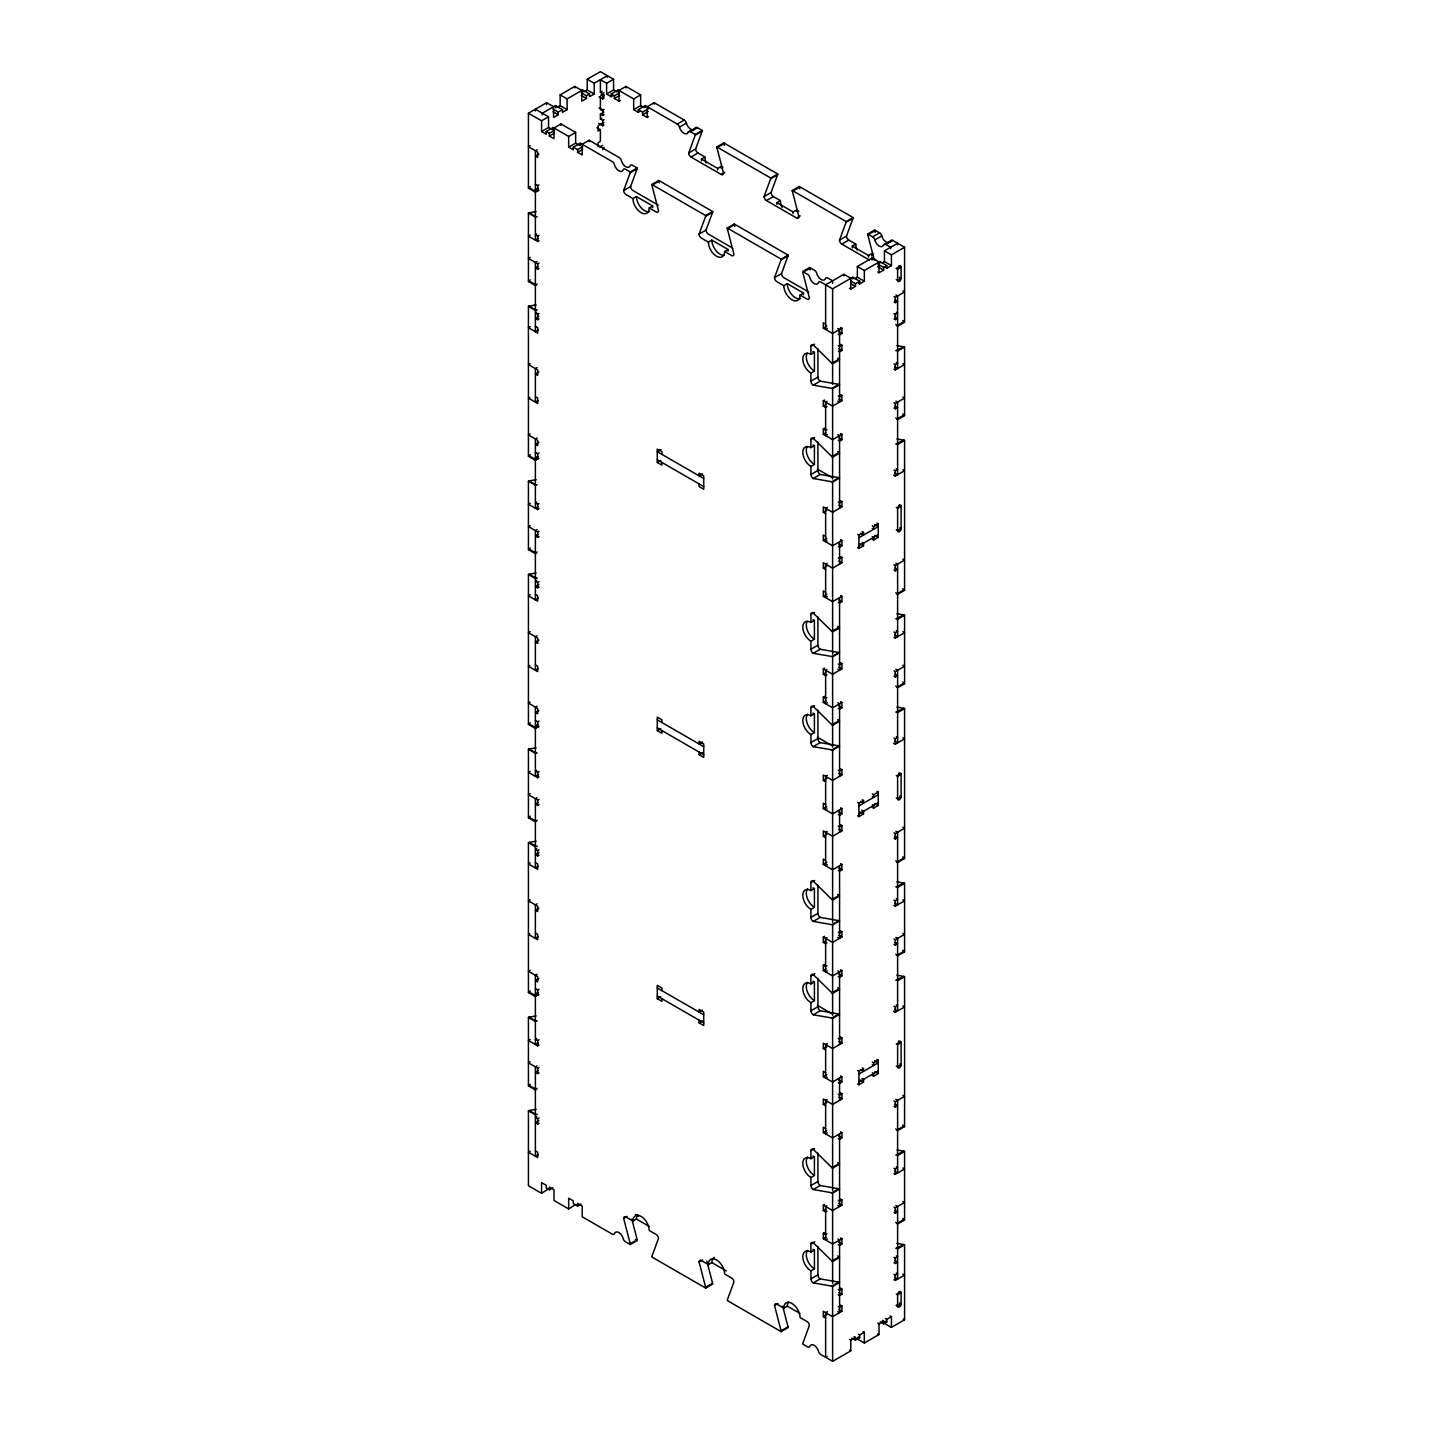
<?xml version="1.0" encoding="UTF-8"?>
<svg xmlns="http://www.w3.org/2000/svg" width="1433" height="1433" viewBox="0 0 1433 1433"><rect width="100%" height="100%" fill="white"/><g stroke="black" fill="none" stroke-linecap="round" stroke-linejoin="round"><path stroke-width="1.5" d="M632.938 198.578L636.431 196.572L652.678 205.958L649.203 207.964A11.5 6.628 60 0 1 641.07 212.657A11.5 6.628 60 0 1 632.938 198.578L625.97 194.566A3.278 1.899 60 0 1 623.66 190.535L630.198 172.748A3.278 1.899 60 0 0 630.287 172.032L637.255 168.001L632.365 165.189A3.278 1.899 60 0 0 630.18 165.709A6.574 3.797 60 0 1 625.791 166.747A6.574 3.797 60 0 1 621.42 160.639A3.278 1.899 60 0 0 619.235 157.594L589.178 140.237L582.21 144.267L582.21 154.997L577.571 152.31L577.571 149.623L573.307 147.169L573.307 149.856L568.668 147.169L568.668 136.44L575.636 132.427L575.636 143.157L568.668 147.169M623.66 190.535L630.627 186.523L637.166 168.718A3.278 1.899 60 0 0 637.255 168.001M724.811 172.354L721.175 174.45L690.993 157.021A3.278 1.899 60 0 1 688.682 153.009L695.22 135.204A3.278 1.899 60 0 0 695.31 134.487L702.277 130.475L697.387 127.644A3.278 1.899 60 0 0 695.202 128.164A6.574 3.797 60 0 1 690.813 129.221A6.574 3.797 60 0 1 686.425 123.113A3.278 1.899 60 0 0 684.24 120.067L654.2 102.71L647.232 106.723L647.232 117.452L648.54 116.7M688.682 153.009L695.632 148.978L702.188 131.173A3.278 1.899 60 0 0 702.277 130.475M708.368 242.141L711.861 240.117L728.107 249.503L724.632 251.509A11.5 6.628 60 0 1 716.5 256.202A11.5 6.628 60 0 1 708.368 242.141L701.4 238.111A3.278 1.899 60 0 1 699.089 234.098L705.627 216.293A3.278 1.899 60 0 0 705.717 215.577L712.685 211.565L658.822 180.451L651.854 184.481A3.296 1.899 60 0 0 651.943 185.305L658.481 210.651A3.278 1.899 60 0 1 656.171 211.994L649.203 207.964M699.089 234.098L706.057 230.068L712.595 212.263A3.278 1.899 60 0 0 712.685 211.565M800.241 215.899L796.605 217.995L766.422 200.566A3.278 1.899 60 0 1 764.094 196.554L770.649 178.749A3.278 1.899 60 0 0 770.739 178.032L777.707 174.02L723.826 142.924L716.876 146.936A3.296 1.899 60 0 0 716.966 147.76L723.504 173.106A3.278 1.899 60 0 1 721.175 174.45M764.094 196.554L771.061 192.524L777.617 174.736A3.278 1.899 60 0 0 777.707 174.02M783.797 285.686L787.29 283.662L803.537 293.048L800.062 295.073A11.5 6.628 60 0 1 791.93 299.766A11.5 6.628 60 0 1 783.797 285.686L776.829 281.656A3.278 1.899 60 0 1 774.519 277.644L781.057 259.839A3.278 1.899 60 0 0 781.146 259.122L788.114 255.11L734.251 223.996L727.283 228.026A3.296 1.899 60 0 0 727.373 228.85L733.911 254.196A3.278 1.899 60 0 1 731.6 255.54L724.632 251.509M774.519 277.644L781.487 273.613L788.025 255.808A3.278 1.899 60 0 0 788.114 255.11M869.419 260.036L841.852 244.129A3.278 1.899 60 0 1 839.523 240.099L846.079 222.294A3.278 1.899 60 0 0 846.169 221.596L853.137 217.565L799.256 186.469L792.288 190.482A3.296 1.899 60 0 0 792.395 191.305L798.933 216.67A3.278 1.899 60 0 1 796.605 217.995M839.523 240.099L846.491 236.087L853.029 218.282A3.278 1.899 60 0 0 853.137 217.565M538.378 189.389L536.049 191.682A3.278 1.899 -60 0 1 535.387 192.165L528.419 188.153A3.278 1.899 -60 0 0 529.082 187.651L530.246 186.505M537.214 283.895L536.049 285.042A3.278 1.899 -60 0 1 535.387 285.525L528.419 281.513A3.278 1.899 -60 0 0 529.082 281.011L530.246 279.865M538.378 457.521L536.049 459.814A3.278 1.899 -60 0 1 535.387 460.298L528.419 456.285A3.278 1.899 -60 0 0 529.082 455.784L530.246 454.637M537.214 552.01L536.049 553.156A3.278 1.899 -60 0 1 535.387 553.657L528.419 549.645A3.278 1.899 -60 0 0 529.082 549.144L530.246 547.997M538.378 725.635L536.049 727.928A3.278 1.899 -60 0 1 535.387 728.43L528.419 724.417A3.278 1.899 -60 0 0 529.082 723.916L530.246 722.769M537.214 820.142L536.049 821.288A3.278 1.899 -60 0 1 535.387 821.79L528.419 817.759A3.278 1.899 -60 0 0 529.082 817.276L530.246 816.129M538.378 993.768L536.049 996.06A3.278 1.899 -60 0 1 535.387 996.562L528.419 992.532A3.278 1.899 -60 0 0 529.082 992.048L530.246 990.902M537.214 1088.274L536.049 1089.42A3.278 1.899 -60 0 1 535.387 1089.922L528.419 1085.892A3.278 1.899 -60 0 0 529.082 1085.408L530.246 1084.262M528.419 188.153L528.419 113.207L546.6 102.71L553.568 106.723L553.568 117.452L558.207 114.765L558.207 112.096L562.47 109.642L562.47 112.311L567.11 109.642L567.11 98.913L560.142 94.883L560.142 105.612L567.11 109.642M560.142 94.883L574.812 86.41L581.78 90.44L581.78 101.17L586.437 98.483L586.437 95.796L581.207 92.787M607.359 77.239L607.359 75.68L594.211 83.275L594.211 93.987L587.243 89.974L587.243 79.245L600.391 71.65L613.557 79.245L613.557 89.974L606.589 93.987L606.589 83.275L600.391 79.693L600.391 92.214L602.72 93.539L604.027 92.787M562.47 109.642L555.502 105.612L542.337 113.207L542.337 114.962M567.11 98.913L582.586 89.974L589.554 93.987L589.554 96.674L594.211 93.987M556.667 107.618L560.142 105.612M584.037 91.819L587.243 89.974M541.567 120.802L548.534 116.79L548.534 127.501L541.567 131.531L541.567 120.802L528.419 113.207M606.589 83.275L613.557 79.245M586.437 95.796L589.554 93.987M600.391 92.214L602.147 91.193M604.099 95.438L601.269 94.059M541.567 131.531L546.224 134.218L546.224 131.531L553.174 127.501L568.668 136.44M599.084 96.817L602.72 98.913L604.027 98.16M612.536 95.921L611.228 96.674L611.228 93.987L618.196 89.974L633.673 98.913L640.641 94.883L640.641 105.612L633.673 109.642L633.673 98.913M575.636 132.427L560.948 123.955L553.998 127.985L553.998 138.696L549.341 136.028L549.341 133.341L554.571 130.313M640.641 94.883L625.97 86.41L619.002 90.44L619.002 101.17L620.31 100.417M611.228 93.987L614.363 95.796L619.593 92.787M530.156 145.718L528.419 146.721L537.697 152.095L537.697 157.451L535.387 156.107L538.862 154.101M549.341 136.028L554.571 133M614.363 95.796L614.363 98.483L619.593 95.474M599.084 107.994L602.72 110.09L604.027 109.32M537.124 149.748L535.387 150.752L535.387 240.117L538.289 238.451M604.027 119.602L602.72 120.354L600.391 119.011L600.391 114.103L603.884 112.096M600.391 114.103L602.72 115.446L604.027 114.694M600.391 119.011L601.699 118.258M603.884 122.378L598.08 125.728L598.08 131.084L600.391 129.74L600.391 141.365L598.08 142.709L598.08 146.721M598.654 123.381L602.72 125.728L604.027 124.976M573.307 147.169L580.275 143.157L612.267 161.624A3.278 1.899 60 0 1 614.452 164.67A6.574 3.797 60 0 0 618.823 170.778A6.574 3.797 60 0 0 623.212 169.721A3.278 1.899 60 0 1 625.397 169.201L630.287 172.032M639.637 111.559L638.33 112.311L638.33 109.642L645.298 105.612L677.272 124.08A3.278 1.899 60 0 1 679.475 127.125A6.574 3.797 60 0 0 683.846 133.233A6.574 3.797 60 0 0 688.216 132.194A3.278 1.899 60 0 1 690.419 131.675L697.387 127.644M577.571 149.623L582.783 146.614M638.33 109.642L642.575 112.096L648.235 108.818M577.571 152.31L582.783 149.301M642.575 112.096L642.575 114.765L648.235 111.505M599.8 147.08L602.684 145.396M535.387 184.266L537.697 185.609L539.005 184.857M604.027 147.312L602.72 149.748M537.984 188.117L535.387 189.622L537.697 190.965L539.005 190.213M677.272 124.08L684.24 120.067M679.475 127.125L686.425 123.113M688.216 132.194L695.184 128.164M630.198 172.748L637.166 168.718M695.22 135.204L702.188 131.173M530.156 235.102L528.419 236.105L537.697 241.461L539.005 240.708M536.694 234.009L535.387 234.761L537.697 236.105L539.005 235.352M690.993 157.021L697.961 153.009L704.929 157.021A11.5 6.628 60 0 0 706.254 162.932M651.943 185.305L658.911 181.275A3.296 1.899 60 0 1 658.822 180.451M716.966 147.76L723.934 143.73A3.296 1.899 60 0 1 723.826 142.924M530.156 257.438L528.419 258.442L537.697 263.815L539.005 263.063M701.579 160.818A11.5 6.628 60 0 1 701.454 159.045L704.929 157.021M537.124 261.469L535.387 262.472L535.387 331.739L538.289 330.056M537.984 266.323L535.387 267.828L537.697 269.171L539.005 268.419M717.557 170.043A11.5 6.628 60 0 0 717.7 168.413L721.175 166.407L722.931 167.41M536.694 312.215L535.387 312.967L537.697 314.311L539.005 313.558M705.627 216.293L712.595 212.263M770.649 178.749L777.617 174.736M538.862 316.317L535.387 318.323L537.697 319.666L539.005 318.914M530.156 326.706L528.419 327.709L537.697 333.083L537.697 327.709L535.387 326.366M766.422 200.566L773.39 196.554L780.358 200.566A11.5 6.628 60 0 0 782.167 207.534M727.373 228.85L734.341 224.82A3.296 1.899 60 0 1 734.251 223.996M792.395 191.305L799.363 187.293A3.296 1.899 60 0 1 799.256 186.469M777.008 204.364A11.5 6.628 60 0 1 776.865 202.59L780.358 200.566M530.156 363.57L528.419 364.573L537.697 369.947L537.697 375.303L535.387 373.959L538.862 371.953M792.986 213.607A11.5 6.628 60 0 0 793.13 211.977L796.605 209.952L798.79 211.224M537.124 367.6L535.387 368.603L535.387 402.118L537.984 400.613M529.726 397.335L528.419 398.105L537.697 403.461L537.697 398.105L535.387 396.762M781.057 259.839L788.025 255.808M846.079 222.294L853.029 218.282M841.852 244.129L848.82 240.099L855.788 244.129A11.5 6.628 60 0 0 857.113 250.023M800.062 295.073L807.03 299.085A3.278 1.899 60 0 0 809.34 297.742L802.802 272.395A3.296 1.899 60 0 1 802.713 271.571L809.681 267.541L814.571 270.371A3.278 1.899 60 0 1 816.756 273.434A6.574 3.797 60 0 0 821.145 279.525A6.574 3.797 60 0 0 825.515 278.486A3.278 1.899 60 0 1 827.701 277.966L832.609 280.796L832.609 283.25M875.67 259.463L874.363 260.215L867.825 234.851A3.296 1.899 60 0 1 867.717 234.027L874.685 230.014L879.593 232.845A3.278 1.899 60 0 1 881.779 235.89A6.574 3.797 60 0 0 886.149 241.998A6.574 3.797 60 0 0 890.538 240.941A3.278 1.899 60 0 1 892.723 240.422L904.581 247.264L904.581 322.21L897.613 326.24A3.278 1.899 60 0 1 896.951 325.739L895.786 324.592M802.802 272.395L809.77 268.365A3.296 1.899 60 0 1 809.681 267.541M867.825 234.851L874.793 230.838A3.296 1.899 60 0 1 874.685 230.014M852.438 247.927A11.5 6.628 60 0 1 852.295 246.136L855.788 244.129M530.156 433.966L528.419 434.969L537.697 440.325L537.697 445.699L535.387 444.355L538.862 442.331M867.717 234.027L872.625 236.857L879.593 232.845M872.625 236.857A3.278 1.899 60 0 1 874.811 239.92L881.779 235.89M537.124 437.979L535.387 438.982L535.387 508.249L538.289 506.583M874.811 239.92A6.574 3.797 60 0 0 879.181 246.01A6.574 3.797 60 0 0 883.57 244.971L890.538 240.941M883.57 244.971A3.278 1.899 60 0 1 885.755 244.452L892.723 240.422M868.416 257.152A11.5 6.628 60 0 0 868.559 255.522L872.034 253.498L873.342 254.268M849.482 288.302L850.79 289.054L850.79 278.324L843.822 274.312L825.641 284.809L825.641 329.5L827.378 328.497M857.364 266.484L864.332 270.515L864.332 281.226L857.364 277.214L857.364 266.484L872.052 258.012L879.002 262.042L879.002 272.772L877.695 272.001M904.581 247.264L891.433 254.877L891.433 265.589L884.466 261.576L884.466 250.847L897.613 243.252L897.613 244.81M535.387 452.398L537.697 453.742L539.005 452.971M537.984 456.249L535.387 457.754L537.697 459.097L539.005 458.345M802.713 271.571L807.603 274.402A3.278 1.899 60 0 1 809.788 277.447A6.574 3.797 60 0 0 814.177 283.555A6.574 3.797 60 0 0 818.548 282.498A3.278 1.899 60 0 1 820.733 281.979L832.609 288.839L852.725 277.214L859.693 281.226L859.693 283.913L858.385 283.161M864.332 270.515L879.826 261.576L886.776 265.589L886.776 268.276L885.487 267.523M854.767 278.719L857.364 277.214M882.137 262.92L884.466 261.576M850.647 280.922L855.429 283.698L859.693 281.226M877.551 263.887L883.659 267.398L886.776 265.589M850.79 289.054L855.429 286.367L855.429 283.698M859.693 283.913L864.332 281.226M879.002 272.772L883.659 270.085L883.659 267.398M886.776 268.276L891.433 265.589M825.641 324.127L823.312 322.801L823.312 328.157L826.805 326.151M530.156 503.234L528.419 504.237L537.697 509.593L539.005 508.84M536.694 502.141L535.387 502.893L537.697 504.237L539.005 503.485M813.245 385.155L820.213 381.142L838.896 384.366A3.278 1.899 60 0 1 839.577 384.635L832.609 388.665A3.278 1.899 60 0 0 831.946 388.397L813.245 385.155A3.278 1.899 60 0 1 810.935 381.142L810.935 373.082A11.5 6.628 60 0 1 802.802 359.02A11.5 6.628 60 0 1 810.935 354.327L810.935 346.284L814.553 344.189M838.269 334.104L839.577 334.856L841.888 333.513L841.888 328.157L832.609 333.513L823.312 328.157M893.995 296.577L895.303 297.33L904.581 291.956L902.844 290.953M893.995 301.933L895.303 302.685L897.613 301.342L895.016 299.837M810.935 354.327L814.41 352.303L814.41 371.075L810.935 373.082M661.007 449.586L657.281 451.717L703.728 478.532M838.269 351.085L839.577 351.837L841.888 350.494L841.888 345.138L839.577 346.481L838.269 345.729M893.995 313.558L895.303 314.311L897.613 312.967L896.306 312.215M530.156 525.571L528.419 526.574L537.697 531.93L539.005 531.177M893.995 318.914L895.303 319.666L897.613 318.323L895.016 316.818M537.124 529.601L535.387 530.604L535.387 599.872L538.289 598.188M661.939 454.404L661.939 451.717L657.281 449.048L657.281 462.447L660.774 460.441M831.946 363.283L838.896 359.253A3.296 1.899 60 0 0 839.577 359.755L832.609 363.767A3.296 1.899 60 0 1 831.946 363.283L813.245 344.941A3.278 1.899 60 0 0 810.935 346.284M896.951 325.739L903.918 321.726A3.278 1.899 60 0 0 904.581 322.21M537.984 534.455L535.387 535.96L537.697 537.303L539.005 536.551M810.935 381.142L817.903 377.112L817.903 348.792M831.946 388.397L838.896 384.366M895.786 350.655L903.918 346.84A3.296 1.899 60 0 1 904.581 347.108L904.581 415.57L897.613 419.6A3.278 1.899 60 0 1 896.951 419.099L895.786 417.952M904.581 347.108L897.613 351.121A3.296 1.899 60 0 0 896.951 350.852M826.948 406.721L825.641 407.474L823.312 406.13L823.312 400.774L824.62 400.022M826.948 401.365L825.641 402.118L825.641 435.632L827.378 434.629M702.564 473.839L699.089 475.846L699.089 473.177L703.728 475.846L703.728 489.262L699.089 486.575L699.089 483.888M823.312 406.13L825.927 404.625M823.312 400.774L832.609 406.13L841.888 400.774L841.888 395.418L839.577 396.762L838.269 395.992M893.995 363.821L895.303 364.573L897.613 363.23L896.306 362.477M893.995 369.195L895.303 369.947L904.581 364.573L902.844 363.57M536.694 580.347L535.387 581.099L537.697 582.443L539.005 581.691M538.862 584.449L535.387 586.455L537.697 587.799L539.005 587.046M530.156 594.838L528.419 595.841L537.697 601.197L537.697 595.841L535.387 594.498M838.269 440.236L839.577 440.988L841.888 439.662L841.888 434.289L832.609 439.662L823.312 434.289L823.312 428.933L824.62 428.18M826.948 429.524L825.641 430.276L823.312 428.933M813.245 478.515L820.213 474.484L838.896 477.726A3.278 1.899 60 0 1 839.577 477.995L832.609 482.025A3.278 1.899 60 0 0 831.946 481.757L813.245 478.515A3.278 1.899 60 0 1 810.935 474.484L810.935 466.441A11.5 6.628 60 0 1 802.802 452.362A11.5 6.628 60 0 1 810.935 447.669L810.935 439.626L814.553 437.531M823.312 434.289L825.927 432.784M810.935 447.669L814.41 445.663L814.41 464.435L810.935 466.441M893.995 402.709L895.303 403.461L904.581 398.087L902.844 397.084M893.995 408.065L895.303 408.817L897.613 407.474L895.016 405.969M831.946 456.625L838.896 452.613A3.296 1.899 60 0 0 839.577 453.115L832.609 457.127A3.296 1.899 60 0 1 831.946 456.625L813.245 438.301A3.278 1.899 60 0 0 810.935 439.626M896.951 419.099L903.918 415.068A3.278 1.899 60 0 0 904.581 415.57M530.156 631.702L528.419 632.705L537.697 638.079L537.697 643.435L535.387 642.091L538.862 640.085M810.935 474.484L817.903 470.472L817.903 442.152M537.124 635.733L535.387 636.736L535.387 670.25L537.984 668.745M831.946 481.757L838.896 477.726M895.786 444.015L903.918 440.182A3.296 1.899 60 0 1 904.581 440.468L904.581 590.342L897.613 594.373A3.278 1.899 60 0 1 896.951 593.871L895.786 592.725M904.581 440.468L897.613 444.481A3.296 1.899 60 0 0 896.951 444.212M529.726 665.467L528.419 666.22L537.697 671.593L537.697 666.22L535.387 664.894M827.378 507.246L825.641 508.249L825.641 541.764L827.092 540.922M840.58 500.798L841.888 501.55L841.888 506.906L832.609 512.28L823.312 506.906L823.312 512.28L826.805 510.255M841.888 501.55L839.577 502.893L838.269 502.141M893.995 469.952L895.303 470.705L897.613 469.379L896.306 468.627M893.565 475.075L895.303 476.078L904.581 470.705L902.844 469.702M530.156 702.08L528.419 703.101L537.697 708.457L537.697 713.813L535.387 712.488L538.862 710.463M825.641 536.408L823.312 535.064L823.312 540.42L826.805 538.414M537.124 706.111L535.387 707.114L535.387 776.381L538.289 774.716M838.269 546.367L839.577 547.137L841.888 545.794L841.888 540.42L832.609 545.794L823.312 540.42M857.597 534.312L858.904 535.082L863.544 532.395L863.544 535.082L860.499 533.309M872.303 525.821L873.611 526.592L878.25 523.905L878.25 537.303L873.611 539.99L872.303 539.238M535.387 720.53L537.697 721.856L539.005 721.104M858.922 537.751L878.268 526.574L874.56 524.424M537.984 724.381L535.387 725.886L537.697 727.23L539.005 726.477M827.092 563.276L825.641 564.118L825.641 597.633L827.378 596.63M858.922 545.794L878.268 534.616M840.58 556.649L841.888 557.401L841.888 562.775L832.609 568.131L823.312 562.775L823.312 568.131L826.805 566.125M841.888 557.401L839.577 558.745L838.269 557.992M857.597 547.728L858.904 548.481L863.544 545.794L863.544 543.125L862.236 542.373M825.641 592.259L823.312 590.933L823.312 596.289L826.805 594.283M530.156 771.348L528.419 772.369L537.697 777.725L539.005 776.973M536.694 770.273L535.387 771.026L537.697 772.369L539.005 771.599M838.269 602.236L839.577 602.988L841.888 601.645L841.888 596.289L832.609 601.645L823.312 596.289M893.995 564.692L895.303 565.444L904.581 560.088L902.844 559.085M813.245 653.287L820.213 649.256L838.896 652.499A3.278 1.899 60 0 1 839.577 652.767L832.609 656.798A3.278 1.899 60 0 0 831.946 656.529L813.245 653.287A3.278 1.899 60 0 1 810.935 649.256L810.935 641.214A11.5 6.628 60 0 1 802.802 627.135A11.5 6.628 60 0 1 810.935 622.459L810.935 614.399L814.553 612.321M893.995 570.065L895.303 570.818L897.613 569.474L895.016 567.97M810.935 622.459L814.41 620.435L814.41 639.208L810.935 641.214M530.156 793.703L528.419 794.706L537.697 800.062L539.005 799.309M537.124 797.715L535.387 798.718L535.387 867.986L538.289 866.32M661.939 722.537L661.939 719.85L657.281 717.163L657.281 730.579L660.774 728.573M831.946 631.398L838.896 627.385A3.296 1.899 60 0 0 839.577 627.887L832.609 631.899A3.296 1.899 60 0 1 831.946 631.398L813.245 613.073A3.278 1.899 60 0 0 810.935 614.399M896.951 593.871L903.918 589.841A3.278 1.899 60 0 0 904.581 590.342M537.984 802.587L535.387 804.092L537.697 805.436L539.005 804.683M810.935 649.256L817.903 645.244L817.903 616.924M831.946 656.529L838.896 652.499M895.786 618.787L903.918 614.954A3.296 1.899 60 0 1 904.581 615.241L904.581 683.702L897.613 687.715A3.278 1.899 60 0 1 896.951 687.231L895.786 686.085M904.581 615.241L897.613 619.253A3.296 1.899 60 0 0 896.951 618.984M826.948 674.853L825.641 675.606L823.312 674.262L823.312 668.906L824.62 668.154M826.948 669.498L825.641 670.25L825.641 703.764L827.378 702.761M702.564 741.972L699.089 743.978L699.089 741.309L703.728 743.978L703.728 757.394L699.089 754.707L699.089 752.02M823.312 674.262L825.927 672.758M823.312 668.906L832.609 674.262L841.888 668.906L841.888 663.551L839.577 664.876L838.269 664.124M893.995 631.953L895.303 632.705L897.613 631.362L896.306 630.61M893.995 637.309L895.303 638.079L904.581 632.705L902.844 631.702M536.694 848.479L535.387 849.232L537.697 850.557L539.005 849.805M699.089 754.707L702.564 752.701M538.862 852.581L535.387 854.587L537.697 855.931L539.005 855.179M530.156 862.971L528.419 863.974L537.697 869.329L537.697 863.974L535.387 862.63M838.269 708.368L839.577 709.12L841.888 707.777L841.888 702.421L832.609 707.777L823.312 702.421L823.312 697.065L824.62 696.313M826.948 697.638L825.641 698.408L823.312 697.065M813.245 746.647L820.213 742.616L838.896 745.859A3.278 1.899 60 0 1 839.577 746.127L832.609 750.158A3.278 1.899 60 0 0 831.946 749.871L813.245 746.647A3.278 1.899 60 0 1 810.935 742.616L810.935 734.574A11.5 6.628 60 0 1 802.802 720.494A11.5 6.628 60 0 1 810.935 715.801L810.935 707.759L814.553 705.663M823.312 702.421L825.927 700.916M810.935 715.801L814.41 713.795L814.41 732.568L810.935 734.574M893.995 670.841L895.303 671.593L904.581 666.22L902.844 665.217M893.995 676.197L895.303 676.949L897.613 675.606L895.016 674.101M831.946 724.758L838.896 720.745A3.296 1.899 60 0 0 839.577 721.229L832.609 725.259A3.296 1.899 60 0 1 831.946 724.758L813.245 706.415A3.278 1.899 60 0 0 810.935 707.759M896.951 687.231L903.918 683.201A3.278 1.899 60 0 0 904.581 683.702M530.156 899.834L528.419 900.838L537.697 906.211L537.697 911.567L535.387 910.224L538.862 908.217M810.935 742.616L817.903 738.604L817.903 710.284M537.124 903.865L535.387 904.868L535.387 938.382L537.984 936.877M831.946 749.871L838.896 745.859M895.786 712.147L903.918 708.314A3.296 1.899 60 0 1 904.581 708.583L904.581 858.474L897.613 862.487A3.278 1.899 60 0 1 896.951 862.003L895.786 860.857M904.581 708.583L897.613 712.613A3.296 1.899 60 0 0 896.951 712.344M529.726 933.6L528.419 934.352L537.697 939.726L537.697 934.352L535.387 933.008M827.378 775.378L825.641 776.381L825.641 809.896L827.092 809.054M840.58 768.93L841.888 769.682L841.888 775.038L832.609 780.394L823.312 775.038L823.312 780.394L826.805 778.388M841.888 769.682L839.577 771.026L838.269 770.255M893.995 738.085L895.303 738.837L897.613 737.511L896.306 736.741M893.565 743.208L895.303 744.211L904.581 738.837L902.844 737.834M530.156 970.213L528.419 971.216L537.697 976.59L537.697 981.945L535.387 980.602L538.862 978.596M825.641 804.54L823.312 803.197L823.312 808.552L826.805 806.546M537.124 974.243L535.387 975.246L535.387 1044.514L538.289 1042.83M838.269 814.499L839.577 815.252L841.888 813.926L841.888 808.552L832.609 813.926L823.312 808.552M857.597 802.444L858.904 803.197L863.544 800.528L863.544 803.197L860.499 801.441M872.303 793.954L873.611 794.706L878.25 792.037L878.25 805.436L873.611 808.122L872.303 807.37M535.387 988.645L537.697 989.988L539.005 989.236M858.922 805.883L878.268 794.706M537.984 992.514L535.387 994.018L537.697 995.362L539.005 994.609M827.092 831.409L825.641 832.233L825.641 865.765L827.378 864.744M858.922 813.926L878.268 802.749M840.58 824.781L841.888 825.533L841.888 830.907L832.609 836.263L823.312 830.907L823.312 836.263L826.805 834.257M841.888 825.533L839.577 826.877L838.269 826.125M857.597 815.861L858.904 816.613L863.544 813.926L863.544 811.239L861.806 810.236M825.641 860.391L823.312 859.048L823.312 864.421L826.805 862.397M530.156 1039.48L528.419 1040.483L537.697 1045.857L539.005 1045.105M536.694 1038.388L535.387 1039.158L537.697 1040.483L539.005 1039.731M838.269 870.368L839.577 871.121L841.888 869.777L841.888 864.421L832.609 869.777L823.312 864.421M893.995 832.824L895.303 833.576L904.581 828.22L902.844 827.217M813.245 921.419L820.213 917.389L838.896 920.631A3.278 1.899 60 0 1 839.577 920.9L832.609 924.93A3.278 1.899 60 0 0 831.946 924.643L813.245 921.419A3.278 1.899 60 0 1 810.935 917.389L810.935 909.346A11.5 6.628 60 0 1 802.802 895.267A11.5 6.628 60 0 1 810.935 890.574L810.935 882.531L814.553 880.435M893.995 838.198L895.303 838.95L897.613 837.606L895.016 836.102M810.935 890.574L814.41 888.567L814.41 907.34L810.935 909.346M530.156 1061.835L528.419 1062.838L537.697 1068.194L539.005 1067.442M537.124 1065.847L535.387 1066.851L535.387 1156.234L538.289 1154.55M661.939 990.669L661.939 987.982L657.281 985.295L657.281 998.711L660.774 996.687M831.946 899.53L838.896 895.518A3.296 1.899 60 0 0 839.577 896.001L832.609 900.031A3.296 1.899 60 0 1 831.946 899.53L813.245 881.188A3.278 1.899 60 0 0 810.935 882.531M896.951 862.003L903.918 857.973A3.278 1.899 60 0 0 904.581 858.474M537.984 1070.72L535.387 1072.224L537.697 1073.568L539.005 1072.798M810.935 917.389L817.903 913.376L817.903 885.057M831.946 924.643L838.896 920.631M895.786 886.92L903.918 883.086A3.296 1.899 60 0 1 904.581 883.355L904.581 951.834L897.613 955.847A3.278 1.899 60 0 1 896.951 955.363L895.786 954.217M904.581 883.355L897.613 887.385A3.296 1.899 60 0 0 896.951 887.117M826.948 942.986L825.641 943.738L823.312 942.395L823.312 937.039L824.62 936.286M826.948 937.63L825.641 938.382L825.641 971.896L827.378 970.893M702.564 1010.104L699.089 1012.11L699.089 1009.423L703.728 1012.11L703.728 1025.526L699.089 1022.84L699.089 1020.153M823.312 942.395L825.927 940.89M823.312 937.039L832.609 942.395L841.888 937.039L841.888 931.665L839.577 933.008L838.269 932.256M893.995 900.085L895.303 900.838L897.613 899.494L896.306 898.742M893.995 905.441L895.303 906.193L904.581 900.838L902.844 899.834M536.694 1116.594L535.387 1117.346L537.697 1118.689L539.005 1117.937M699.089 1022.84L702.564 1020.833M538.862 1120.713L535.387 1122.72L537.697 1124.063L539.005 1123.311M838.269 976.5L839.577 977.252L841.888 975.909L841.888 970.553L832.609 975.909L823.312 970.553L823.312 965.197L824.62 964.427M826.948 965.77L825.641 966.523L823.312 965.197M813.245 1014.779L820.213 1010.749L838.896 1013.991A3.278 1.899 60 0 1 839.577 1014.259L832.609 1018.272A3.278 1.899 60 0 0 831.946 1018.003L813.245 1014.779A3.278 1.899 60 0 1 810.935 1010.749L810.935 1002.706A11.5 6.628 60 0 1 802.802 988.627A11.5 6.628 60 0 1 810.935 983.934L810.935 975.891L814.858 973.634M823.312 970.553L825.927 969.048M810.935 983.934L814.41 981.927L814.41 1000.7L810.935 1002.706M893.995 938.955L895.303 939.726L904.581 934.352L902.844 933.349M530.156 1151.201L528.419 1152.204L537.697 1157.577L537.697 1152.204L535.387 1150.878M893.995 944.329L895.303 945.081L897.613 943.738L895.016 942.233M831.946 992.89L838.896 988.877A3.296 1.899 60 0 0 839.577 989.361L832.609 993.391A3.296 1.899 60 0 1 831.946 992.89L813.245 974.547A3.278 1.899 60 0 0 810.935 975.891M896.951 955.363L903.918 951.333A3.278 1.899 60 0 0 904.581 951.834M810.935 1010.749L817.903 1006.736L817.903 978.399M831.946 1018.003L838.896 1013.991M895.786 980.262L903.918 976.446A3.296 1.899 60 0 1 904.581 976.715L904.581 1126.607L897.613 1130.619A3.278 1.899 60 0 1 896.951 1130.135L895.786 1128.989M904.581 976.715L897.613 980.745A3.296 1.899 60 0 0 896.951 980.477M536.085 1109.303L529.082 1110.521A3.296 1.899 -60 0 0 528.419 1110.79L528.419 1185.736L541.567 1193.331L548.534 1188.799M541.567 1193.331L541.567 1182.601L546.224 1185.288L546.224 1187.957L549.341 1189.766L552.833 1187.76M827.378 1043.511L825.641 1044.514L825.641 1078.028L827.092 1077.186M840.58 1037.044L841.888 1037.814L841.888 1043.17L832.609 1048.526L823.312 1043.17L823.312 1048.526L826.805 1046.52M841.888 1037.814L839.577 1039.14L838.269 1038.388M893.995 1006.217L895.303 1006.969L897.613 1005.626L896.306 1004.873M893.565 1011.322L895.303 1012.343L904.581 1006.969L902.844 1005.966M549.341 1189.766L549.341 1187.079L553.998 1189.766L553.998 1200.496L568.668 1208.968L575.636 1204.437M568.668 1208.968L568.668 1198.239L573.307 1200.926L573.307 1203.595L577.571 1206.067L581.046 1204.042M825.641 1072.672L823.312 1071.329L823.312 1076.685L826.805 1074.678M838.269 1082.631L839.577 1083.384L841.888 1082.04L841.888 1076.685L832.609 1082.04L823.312 1076.685M857.597 1070.576L858.904 1071.329L863.544 1068.66L863.544 1071.329L860.499 1069.573M872.303 1062.086L873.611 1062.838L878.25 1060.169L878.25 1073.568L873.611 1076.255L872.303 1075.502M858.922 1073.998L878.268 1062.838L874.56 1060.689M827.092 1099.541L825.641 1100.365L825.641 1133.879L827.378 1132.876M858.922 1082.04L878.268 1070.881M631.846 1219.107L637.166 1239.706A3.278 1.899 60 0 1 637.255 1240.53L630.287 1244.543A3.278 1.899 60 0 0 630.198 1243.719L623.66 1218.372L627.135 1216.366M840.58 1092.913L841.888 1093.666L841.888 1099.021L832.609 1104.395L823.312 1099.021L823.312 1104.395L826.805 1102.389M841.888 1093.666L839.577 1095.009L838.269 1094.257M857.597 1083.993L858.904 1084.745L863.544 1082.058L863.544 1079.371L861.806 1078.368M623.66 1218.372A3.278 1.899 60 0 1 625.97 1217.029L632.938 1221.059L636.431 1219.035A11.5 6.628 60 0 1 637.757 1214.665M630.198 1243.719L637.166 1239.706M825.641 1128.523L823.312 1127.18L823.312 1132.554L826.805 1130.53M838.269 1138.501L839.577 1139.253L841.888 1137.909L841.888 1132.554L832.609 1137.909L823.312 1132.554M893.995 1100.956L895.303 1101.708L904.581 1096.352L902.844 1095.349M813.245 1189.551L820.213 1185.521L838.896 1188.763A3.278 1.899 60 0 1 839.577 1189.032L832.609 1193.044A3.278 1.899 60 0 0 831.946 1192.775L813.245 1189.551A3.278 1.899 60 0 1 810.935 1185.521L810.935 1177.478A11.5 6.628 60 0 1 802.802 1163.399A11.5 6.628 60 0 1 810.935 1158.706L810.935 1150.663L814.553 1148.567M893.995 1106.312L895.303 1107.082L897.613 1105.739L895.016 1104.234M810.935 1158.706L814.41 1156.7L814.41 1175.472L810.935 1177.478M831.946 1167.662L838.896 1163.65A3.296 1.899 60 0 0 839.577 1164.133L832.609 1168.164A3.296 1.899 60 0 1 831.946 1167.662L813.245 1149.32A3.278 1.899 60 0 0 810.935 1150.663M896.951 1130.135L903.918 1126.105A3.278 1.899 60 0 0 904.581 1126.607M810.935 1185.521L817.903 1181.509L817.903 1153.171M706.863 1261.076L712.595 1283.252A3.278 1.899 60 0 1 712.685 1284.075L705.717 1288.088A3.278 1.899 60 0 0 705.627 1287.264L699.089 1261.918L702.564 1259.912M831.946 1192.775L838.896 1188.763M895.786 1155.034L903.918 1151.218A3.296 1.899 60 0 1 904.581 1151.487L904.581 1219.967L897.613 1223.979A3.278 1.899 60 0 1 896.951 1223.477L895.786 1222.331M699.089 1261.918A3.278 1.899 60 0 1 701.4 1260.574L708.368 1264.605L711.861 1262.598A11.5 6.628 60 0 1 714.243 1257.332M904.581 1151.487L897.613 1155.517A3.296 1.899 60 0 0 896.951 1155.249M826.948 1211.118L825.641 1211.87L823.312 1210.527L823.312 1205.171L824.62 1204.419M826.948 1205.744L825.641 1206.496L825.641 1240.029L827.378 1239.008M823.312 1210.527L825.927 1209.022M823.312 1205.171L832.609 1210.527L841.888 1205.171L841.888 1199.797L839.577 1201.141L838.269 1200.388M893.995 1168.217L895.303 1168.97L897.613 1167.626L896.306 1166.874M893.995 1173.573L895.303 1174.326L904.581 1168.97L902.844 1167.967M705.627 1287.264L712.595 1283.252M838.269 1244.632L839.577 1245.384L841.888 1244.041L841.888 1238.685L832.609 1244.041L823.312 1238.685L823.312 1233.311L824.62 1232.559M826.948 1233.903L825.641 1234.655L823.312 1233.311M813.245 1282.893L820.213 1278.881L838.896 1282.123A3.278 1.899 60 0 1 839.577 1282.392L832.609 1286.404A3.278 1.899 60 0 0 831.946 1286.135L813.245 1282.893A3.278 1.899 60 0 1 810.935 1278.881L810.935 1270.838A11.5 6.628 60 0 1 802.802 1256.759A11.5 6.628 60 0 1 810.935 1252.066L810.935 1244.023L814.858 1241.766M823.312 1238.685L825.927 1237.181M810.935 1252.066L814.41 1250.06L814.41 1268.832L810.935 1270.838M893.995 1207.088L895.303 1207.84L904.581 1202.484L902.844 1201.481M893.995 1212.461L895.303 1213.214L897.613 1211.87L895.016 1210.366M831.946 1261.022L838.896 1256.992A3.296 1.899 60 0 0 839.577 1257.493L832.609 1261.524A3.296 1.899 60 0 1 831.946 1261.022L813.245 1242.68A3.278 1.899 60 0 0 810.935 1244.023M896.951 1223.477L903.918 1219.465A3.278 1.899 60 0 0 904.581 1219.967M810.935 1278.881L817.903 1274.851L817.903 1246.531M782.705 1306.197L788.025 1326.797A3.278 1.899 60 0 1 788.114 1327.621L781.146 1331.651A3.278 1.899 60 0 0 781.057 1330.827L774.519 1305.463L777.994 1303.457M774.519 1305.463A3.278 1.899 60 0 1 776.829 1304.12L783.797 1308.15L787.29 1306.144A11.5 6.628 60 0 1 788.616 1301.773M831.946 1286.135L838.896 1282.123M895.786 1248.394L903.918 1244.578A3.296 1.899 60 0 1 904.581 1244.847L904.581 1319.793L891.433 1327.388L884.466 1323.358L884.466 1321.853M904.581 1244.847L897.613 1248.877A3.296 1.899 60 0 0 896.951 1248.609M838.269 1294.913L839.577 1295.665L841.888 1294.321L841.888 1288.948L839.577 1290.291L838.269 1289.539M893.995 1257.368L895.303 1258.12L897.613 1256.777L896.306 1256.024M893.995 1262.724L895.303 1263.476L897.613 1262.151L895.016 1260.628M781.057 1330.827L788.025 1326.797M827.378 1311.643L825.641 1312.646L825.641 1357.32L827.146 1356.46M840.58 1305.176L841.888 1305.929L841.888 1311.302L832.609 1316.658L823.312 1311.302L823.312 1316.658L826.805 1314.652M841.888 1305.929L839.577 1307.272L838.269 1306.52M893.995 1274.349L895.303 1275.101L897.613 1273.758L896.306 1273.006M893.995 1279.705L895.303 1280.457L904.581 1275.101L902.844 1274.098M849.482 1339.371L850.79 1340.124L855.429 1337.437L855.429 1340.124L859.693 1337.67L859.693 1334.983L864.332 1332.296L864.332 1343.026L857.364 1339.013L857.364 1337.491M877.695 1323.071L879.002 1323.823L883.659 1321.154L883.659 1323.823L886.776 1322.032L886.776 1319.345L891.433 1316.658L891.433 1327.388M783.797 1308.15A11.5 6.628 60 0 1 791.93 1303.457A11.5 6.628 60 0 1 800.062 1317.536L807.03 1321.548A3.278 1.899 60 0 1 809.34 1325.579L802.802 1343.384A3.296 1.899 60 0 0 802.713 1344.082L807.603 1346.913A3.278 1.899 60 0 0 809.788 1346.393A6.574 3.797 60 0 1 814.177 1345.354A6.574 3.797 60 0 1 818.548 1351.444A3.278 1.899 60 0 0 820.733 1354.49L832.609 1361.35L850.79 1350.853L850.79 1340.124M864.332 1343.026L879.002 1334.553L879.002 1323.823M528.419 281.513L528.419 213.033A3.296 1.899 -60 0 1 529.082 212.765L536.085 211.565M528.419 213.033L535.387 217.064A3.296 1.899 -60 0 1 536.049 216.795L537.214 216.598M528.419 456.285L528.419 306.393A3.296 1.899 -60 0 1 529.082 306.125L536.085 304.907M528.419 306.393L535.387 310.424A3.296 1.899 -60 0 1 536.049 310.155L537.214 309.94M528.419 549.645L528.419 481.166A3.296 1.899 -60 0 1 529.082 480.897L536.085 479.679M528.419 481.166L535.387 485.196A3.296 1.899 -60 0 1 536.049 484.927L537.214 484.712M528.419 724.417L528.419 574.526A3.296 1.899 -60 0 1 529.082 574.257L536.085 573.039M528.419 574.526L535.387 578.556A3.296 1.899 -60 0 1 536.049 578.287L537.214 578.072M528.419 817.759L528.419 749.298A3.296 1.899 -60 0 1 529.082 749.029L536.085 747.811M528.419 749.298L535.387 753.328A3.296 1.899 -60 0 1 536.049 753.059L537.214 752.844M528.419 992.532L528.419 842.658A3.296 1.899 -60 0 1 529.082 842.389L536.085 841.171M528.419 842.658L535.387 846.688A3.296 1.899 -60 0 1 536.049 846.401L537.214 846.204M528.419 1085.892L528.419 1017.43A3.296 1.899 -60 0 1 529.082 1017.161L536.085 1015.943M528.419 1017.43L535.387 1021.46A3.296 1.899 -60 0 1 536.049 1021.174L537.214 1020.977M528.419 1110.79L535.387 1114.802A3.296 1.899 -60 0 1 536.049 1114.534L537.214 1114.337M896.915 345.622L903.918 346.84M896.915 438.982L903.918 440.182M896.915 613.754L903.918 614.954M896.915 707.114L903.918 708.314M896.915 881.886L903.918 883.086M896.915 975.228L903.918 976.446M896.915 1150L903.918 1151.218M896.915 1243.36L903.918 1244.578M603.49 94.381L603.078 94.273A2.866 1.666 -60 0 0 601.054 95.545L600.803 95.921A1.881 1.093 -60 0 0 600.391 97.247L600.391 108.747A2.454 1.415 -60 0 0 602.612 109.392M690.419 131.657L695.31 134.487M716.876 146.936L770.739 178.032M792.288 190.482L846.169 221.596M885.755 244.452L890.663 247.264L890.663 248.84M613.557 89.974L617.032 91.981M640.641 105.612L644.134 107.618M587.243 79.245L594.211 83.275M884.466 250.847L891.433 254.877M606.589 93.987L611.228 96.674M614.363 98.483L619.002 101.17M633.673 109.642L638.33 112.311M642.575 114.765L647.232 117.452M898.921 265.893L901.106 267.165L897.613 269.171L896.306 268.419M896.306 268.078L897.613 268.831L897.613 280.349A2.454 1.415 -60 0 0 899.369 281.352A2.454 1.415 -60 0 0 901.106 278.324L901.106 266.825A1.881 1.093 -60 0 0 900.694 265.983L900.3 265.875A2.866 1.666 -60 0 0 898.276 267.147L898.025 267.523A1.881 1.093 -60 0 0 897.613 268.849M701.454 159.045L717.7 168.413M776.865 202.59L793.13 211.977M852.295 246.136L868.559 255.522M899.369 277.321L901.106 278.324L897.613 280.349L896.306 279.596M581.207 95.474L586.437 98.483M877.551 266.556L883.659 270.085M895.876 294.983L897.613 295.986L897.613 368.603L894.711 366.92M596.916 127.734L600.391 129.74M552.995 109.069L558.207 112.096M552.995 111.756L558.207 114.765M850.647 283.609L855.429 286.367M548.534 116.79L535.387 109.195L535.387 110.95M651.854 184.481L705.717 215.577M727.283 228.026L781.146 259.122M548.534 127.501L552.314 129.687M575.636 143.157L579.684 145.503M546.224 131.531L549.341 133.341M658.338 205.206L632.938 190.535A3.278 1.899 60 0 1 630.627 186.523M732.908 248.249L708.368 234.098A3.278 1.899 60 0 1 706.057 230.068M808.767 292.045L783.797 277.644A3.278 1.899 60 0 1 781.487 273.613M840.58 327.405L841.888 328.157M837.821 328.497L839.577 329.5L839.577 402.118L837.821 401.115M838.842 331.757L841.888 333.513M840.58 344.386L841.888 345.138M838.842 348.738L841.888 350.494M529.082 187.651L536.049 191.682M895.876 401.115L897.613 402.118L897.613 474.735L894.711 473.051M529.082 212.765L536.049 216.795M840.58 394.666L841.888 395.418M838.842 399.019L841.888 400.774M840.58 433.536L841.888 434.289M837.821 434.629L839.577 435.632L839.577 508.249M838.842 437.889L841.888 439.662M529.082 281.011L536.049 285.042M899.799 527.828L901.106 528.58L897.613 530.604L897.613 508.249A2.454 1.415 -60 0 1 899.369 505.24L901.106 506.243L901.106 528.58A2.454 1.415 -60 0 1 899.369 531.607A2.454 1.415 -60 0 1 897.613 530.604L896.306 529.834M896.306 507.497L897.613 508.249L901.106 506.243A2.454 1.415 -60 0 0 899.369 505.24M817.365 469.075L832.018 477.529M529.082 306.125L536.049 310.155M876.942 523.152L878.25 523.905M838.842 505.15L841.888 506.906M872.303 528.508L873.611 529.261L873.611 526.592M874.775 535.297L878.25 537.303M872.303 536.551L873.611 537.303L873.611 539.99M862.236 531.643L863.544 532.395M823.312 512.28L825.641 513.605M895.876 563.115L897.613 564.118L897.613 636.736L894.711 635.052M860.069 543.788L863.544 545.794M840.58 539.668L841.888 540.42M838.842 544.038L841.888 545.794M838.842 561.019L841.888 562.775M657.281 459.76L703.728 486.575M657.281 462.447L661.939 465.134L661.939 462.447M823.312 568.131L825.641 569.474M840.58 595.537L841.888 596.289M838.842 599.89L841.888 601.645M529.082 455.784L536.049 459.814M895.876 669.247L897.613 670.25L897.613 742.867L894.711 741.183M529.082 480.897L536.049 484.927M840.58 662.78L841.888 663.551M838.842 667.151L841.888 668.906M837.821 669.247L839.577 670.25L839.577 597.633M840.58 701.668L841.888 702.421M837.821 702.761L839.577 703.764L839.577 776.381M838.842 706.021L841.888 707.777M529.082 549.144L536.049 553.156M898.921 773.121L901.106 774.375L901.106 796.712A2.454 1.415 -60 0 1 899.369 799.739A2.454 1.415 -60 0 1 897.613 798.718L896.306 797.966M896.306 775.629L897.613 776.381L901.106 774.375A2.454 1.415 -60 0 0 899.369 773.372A2.454 1.415 -60 0 0 897.613 776.381L897.613 798.718L901.106 796.712L899.799 795.96M817.365 737.189L832.018 745.662M529.082 574.257L536.049 578.269M876.942 791.285L878.25 792.037M838.842 773.283L841.888 775.038M872.303 796.641L873.611 797.393L873.611 794.706M874.775 803.429L878.25 805.436M872.303 804.683L873.611 805.436L873.611 808.122M862.236 799.775L863.544 800.528M823.312 780.394L825.641 781.737M895.876 831.23L897.613 832.233L897.613 904.868L894.711 903.184M860.069 811.92L863.544 813.926M840.58 807.8L841.888 808.552M838.842 812.153L841.888 813.926M657.281 719.85L703.728 746.665M838.842 829.134L841.888 830.907M657.281 727.892L703.728 754.707M657.281 730.579L661.939 733.266L661.939 730.579M823.312 836.263L825.641 837.606M840.58 863.669L841.888 864.421M838.842 868.022L841.888 869.777M529.082 723.916L536.049 727.928M895.876 937.379L897.613 938.382L897.613 1010.999L894.711 1009.316M529.082 749.029L536.049 753.059M840.58 930.913L841.888 931.665M838.842 935.283L841.888 937.039M837.821 937.379L839.577 938.382L839.577 865.765M840.58 969.801L841.888 970.553M837.821 970.893L839.577 971.896L839.577 1044.514M838.842 974.153L841.888 975.909M529.082 817.276L536.049 821.288M898.491 1040.985L901.106 1042.507L901.106 1064.844A2.454 1.415 -60 0 1 899.369 1067.854A2.454 1.415 -60 0 1 897.613 1066.851L896.306 1066.098M896.306 1043.761L897.613 1044.514L901.106 1042.507A2.454 1.415 -60 0 0 899.369 1041.486A2.454 1.415 -60 0 0 897.613 1044.514L897.613 1066.851L901.106 1064.844L899.799 1064.092M817.365 1005.321L832.018 1013.794M529.082 842.389L536.049 846.401M876.942 1059.399L878.25 1060.169M838.842 1041.415L841.888 1043.17M872.303 1064.773L873.611 1065.525L873.611 1062.838M874.775 1071.562L878.25 1073.568M872.303 1072.815L873.611 1073.568L873.611 1076.255M862.236 1067.89L863.544 1068.66M823.312 1048.526L825.641 1049.87M895.876 1099.362L897.613 1100.365L897.613 1172.982L894.711 1171.316M859.621 1079.801L863.544 1082.058M840.58 1075.932L841.888 1076.685M838.842 1080.285L841.888 1082.04M657.281 987.982L703.728 1014.797M838.842 1097.266L841.888 1099.021M657.281 996.025L703.728 1022.84M657.281 998.711L661.939 1001.38L661.939 998.711M823.312 1104.395L825.641 1105.739M840.58 1131.783L841.888 1132.554M838.842 1136.154L841.888 1137.909M529.082 992.048L536.049 996.06M895.876 1205.493L897.613 1206.514L897.613 1279.132L894.711 1277.448M529.082 1017.161L536.049 1021.174M840.58 1199.045L841.888 1199.797M838.842 1203.398L841.888 1205.171M837.821 1205.493L839.577 1206.496L839.577 1133.879M840.58 1237.933L841.888 1238.685M837.821 1239.008L839.577 1240.029L839.577 1312.646L837.821 1311.643M838.842 1242.286L841.888 1244.041M899.369 1291.742L901.106 1292.763L901.106 1304.263A1.881 1.093 -60 0 1 900.694 1305.57L900.3 1306.144A2.866 1.666 -60 0 1 898.276 1307.201L898.133 1307.183A1.881 1.093 -60 0 1 897.613 1306.269L897.613 1294.769A2.454 1.415 -60 0 1 899.369 1291.742A2.454 1.415 -60 0 1 901.106 1292.763L897.613 1294.769L896.306 1294.017M529.082 1085.408L536.049 1089.42M899.799 1303.17L901.106 1303.923L897.613 1305.929L896.306 1305.176M899.369 1303.26L901.106 1304.263M896.306 1305.517L897.613 1306.269M903.274 1319.041L904.581 1319.793M890.126 1315.906L891.433 1316.658M840.58 1288.195L841.888 1288.948M529.082 1110.521L536.049 1114.534M885.487 1318.593L886.776 1319.345M838.842 1292.566L841.888 1294.321M885.487 1321.262L886.776 1322.032M882.352 1320.402L883.659 1321.154M880.167 1321.817L883.659 1323.823M838.842 1309.547L841.888 1311.302M877.695 1333.801L879.002 1334.553M863.024 1331.544L864.332 1332.296M858.385 1334.23L859.693 1334.983M823.312 1316.658L825.641 1318.002M858.385 1336.917L859.693 1337.67M854.122 1336.684L855.429 1337.437M851.954 1338.117L855.429 1340.124M635.553 1214.521L636.861 1215.274M637.291 1215.524L638.599 1216.277M636.431 1219.035L649.077 1226.343M711.861 1262.598L726.298 1270.928M787.29 1306.144L799.919 1313.434M849.482 1350.101L850.79 1350.853M635.41 1239.455L637.255 1240.53M630.287 1244.543L625.397 1241.712A3.278 1.899 60 0 1 623.212 1238.667A6.574 3.797 60 0 0 618.823 1232.559A6.574 3.797 60 0 0 614.452 1233.616A3.278 1.899 60 0 1 612.267 1234.135L582.21 1216.778L582.21 1206.067L577.571 1203.38L577.571 1206.067M705.717 1288.088L651.854 1256.992A3.296 1.899 60 0 1 651.943 1256.275L658.481 1238.488A3.278 1.899 60 0 0 656.171 1234.458L649.203 1230.445A11.5 6.628 60 0 0 641.07 1216.366A11.5 6.628 60 0 0 632.938 1221.059M781.146 1331.651L727.283 1300.537A3.296 1.899 60 0 1 727.373 1299.838L733.911 1282.033A3.278 1.899 60 0 0 731.6 1278.003L724.632 1273.991A11.5 6.628 60 0 0 716.5 1259.912A11.5 6.628 60 0 0 708.368 1264.605M902.754 320.58L903.918 321.726M902.754 413.922L903.918 415.068M837.732 358.107L838.896 359.253M837.732 451.467L838.896 452.613M902.754 588.694L903.918 589.841M902.754 682.054L903.918 683.201M837.732 626.239L838.896 627.385M837.732 719.599L838.896 720.745M902.754 856.827L903.918 857.973M902.754 950.186L903.918 951.333M837.732 894.371L838.896 895.518M837.732 987.731L838.896 988.877M902.754 1124.959L903.918 1126.105M902.754 1218.319L903.918 1219.465M837.732 1162.503L838.896 1163.65M837.732 1255.845L838.896 1256.992M874.793 230.838L875.205 232.415M799.363 187.293L799.775 188.869M809.77 268.365L810.182 269.959M723.934 143.73L724.346 145.324M734.341 224.82L734.753 226.414M658.911 181.275L659.323 182.869M895.303 297.33L895.303 302.685M895.303 314.311L895.303 319.666M895.303 364.573L895.303 369.947M895.303 403.461L895.303 408.817M895.303 470.705L895.303 476.078M895.303 565.444L895.303 570.818M895.303 632.705L895.303 638.079M895.303 671.593L895.303 676.949M895.303 738.837L895.303 744.211M895.303 833.576L895.303 838.95M895.303 900.838L895.303 906.193M895.303 939.726L895.303 945.081M895.303 1006.969L895.303 1012.343M895.303 1101.708L895.303 1107.082M895.303 1168.97L895.303 1174.326M895.303 1207.84L895.303 1213.214M895.303 1258.12L895.303 1263.476M895.303 1275.101L895.303 1280.457M879.826 261.576L879.826 263.242M872.052 258.012L872.052 260.036M858.904 535.082L858.904 548.481M858.904 803.197L858.904 816.613M858.904 1071.329L858.904 1084.745M852.725 277.214L852.725 278.898M843.822 274.312L843.822 275.817M839.577 541.764L839.577 564.118M839.577 809.896L839.577 832.233M839.577 1078.028L839.577 1100.365M832.609 288.839L832.609 384.313M832.609 388.665L832.609 478.98M832.609 482.025L832.609 654.236M832.609 656.798L832.609 747.095M832.609 750.158L832.609 922.368M832.609 924.93L832.609 1015.227M832.609 1018.272L832.609 1190.483M832.609 1193.044L832.609 1283.466M832.609 1286.404L832.609 1361.35M654.2 102.71L654.2 104.215M645.298 105.612L645.298 107.296M625.97 86.41L625.97 87.932M618.196 89.974L618.196 91.64M603.884 97.05L603.884 95.223A1.881 1.093 -60 0 0 603.472 94.381M602.72 93.539L602.72 98.913M602.72 110.09L602.72 115.446M602.72 120.354L602.72 125.728M589.178 140.237L589.178 141.76M582.586 89.974L582.586 92.321M580.275 143.157L580.275 145.163M574.812 86.41L574.812 87.932M560.948 123.955L560.948 125.459M555.502 105.612L555.502 107.618M553.174 127.501L553.174 129.687M546.6 102.71L546.6 104.716M537.697 185.609L537.697 190.965M537.697 236.105L537.697 241.461M537.697 263.815L537.697 269.171M537.697 314.311L537.697 319.666M537.697 453.742L537.697 459.097M537.697 504.237L537.697 509.593M537.697 531.93L537.697 537.303M537.697 582.443L537.697 587.799M537.697 721.856L537.697 727.23M537.697 772.369L537.697 777.725M537.697 800.062L537.697 805.436M537.697 850.557L537.697 855.931M537.697 989.988L537.697 995.362M537.697 1040.483L537.697 1045.857M537.697 1068.194L537.697 1073.568M537.697 1118.689L537.697 1124.063M697.961 153.009A3.278 1.899 60 0 1 695.632 148.978M721.175 166.407A11.5 6.628 60 0 1 721.05 168.037M773.39 196.554A3.278 1.899 60 0 1 771.061 192.524M796.605 209.952A11.5 6.628 60 0 1 796.479 211.582M848.82 240.099A3.278 1.899 60 0 1 846.491 236.087M872.034 253.498A11.5 6.628 60 0 1 871.73 255.916M820.213 474.484A3.278 1.899 60 0 1 817.903 470.472M820.213 381.142A3.278 1.899 60 0 1 817.903 377.112M814.41 371.075A11.5 6.628 60 0 1 807.191 353.217M812.941 351.604A11.5 6.628 60 0 1 814.41 352.303M814.41 464.435A11.5 6.628 60 0 1 807.191 446.577M812.941 444.964A11.5 6.628 60 0 1 814.41 445.663M820.213 742.616A3.278 1.899 60 0 1 817.903 738.604M820.213 649.256A3.278 1.899 60 0 1 817.903 645.244M814.41 639.208A11.5 6.628 60 0 1 807.191 621.349M812.941 619.737A11.5 6.628 60 0 1 814.41 620.435M814.41 732.568A11.5 6.628 60 0 1 807.263 723.522A11.5 6.628 60 0 1 807.603 714.118M812.941 713.097A11.5 6.628 60 0 1 814.41 713.795M820.213 1010.749A3.278 1.899 60 0 1 817.903 1006.736M820.213 917.389A3.278 1.899 60 0 1 817.903 913.376M814.41 907.34A11.5 6.628 60 0 1 807.263 898.294A11.5 6.628 60 0 1 807.603 888.89M812.941 887.869A11.5 6.628 60 0 1 814.41 888.567M814.41 1000.7A11.5 6.628 60 0 1 807.263 991.654A11.5 6.628 60 0 1 807.603 982.25M812.941 981.229A11.5 6.628 60 0 1 814.41 981.927M820.213 1278.881A3.278 1.899 60 0 1 817.903 1274.851M820.213 1185.521A3.278 1.899 60 0 1 817.903 1181.509M814.41 1175.472A11.5 6.628 60 0 1 807.263 1166.426A11.5 6.628 60 0 1 807.603 1157.022M812.941 1156.001A11.5 6.628 60 0 1 814.41 1156.7M814.41 1268.832A11.5 6.628 60 0 1 807.263 1259.786A11.5 6.628 60 0 1 807.603 1250.382M812.941 1249.361A11.5 6.628 60 0 1 814.41 1250.06M800.528 298.601A11.5 6.628 60 0 1 791.912 294.822A11.5 6.628 60 0 1 787.29 283.662M803.537 293.048A11.5 6.628 60 0 1 803.411 294.679M724.435 255.235A11.5 6.628 60 0 1 716.124 250.829A11.5 6.628 60 0 1 711.861 240.117M728.107 249.503A11.5 6.628 60 0 1 727.982 251.133M649.686 211.511A11.5 6.628 60 0 1 641.053 207.713A11.5 6.628 60 0 1 636.431 196.572M652.678 205.958A11.5 6.628 60 0 1 652.552 207.588"/></g></svg>
